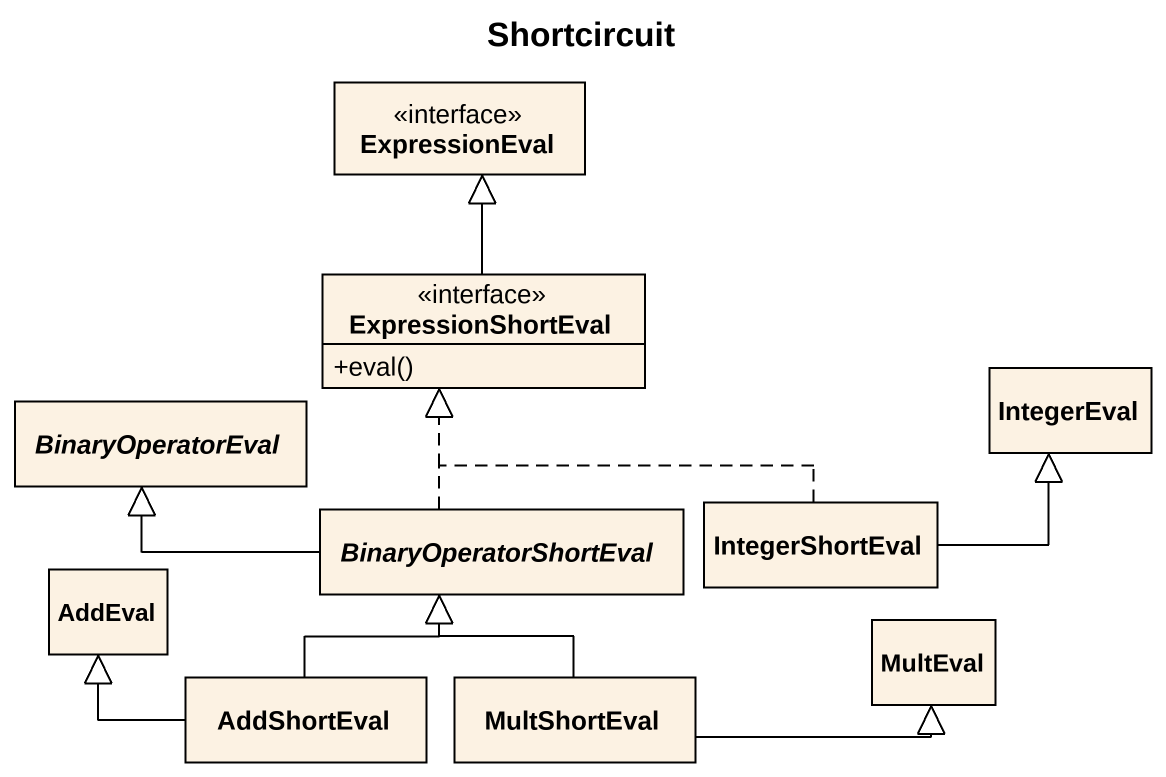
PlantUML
@startuml
title Shortcircuit
hide circle
hide empty members
skinparam classAttributeIconSize 0
interface ExpressionEval
interface ExpressionShortEval {
  +eval()
}
abstract class BinaryOperatorEval
class IntegerEval
abstract class BinaryOperatorShortEval
class IntegerShortEval
class AddEval
class MultEval
class AddShortEval
class MultShortEval
ExpressionShortEval -up-|> ExpressionEval
BinaryOperatorShortEval .up.|> ExpressionShortEval
BinaryOperatorShortEval -left-|> BinaryOperatorEval
IntegerShortEval .up.|> ExpressionShortEval
IntegerShortEval -right-|> IntegerEval
AddShortEval -up-|> BinaryOperatorShortEval
AddShortEval -left-|> AddEval
MultShortEval -up-|> BinaryOperatorShortEval
MultShortEval -right-|> MultEval
@enduml
